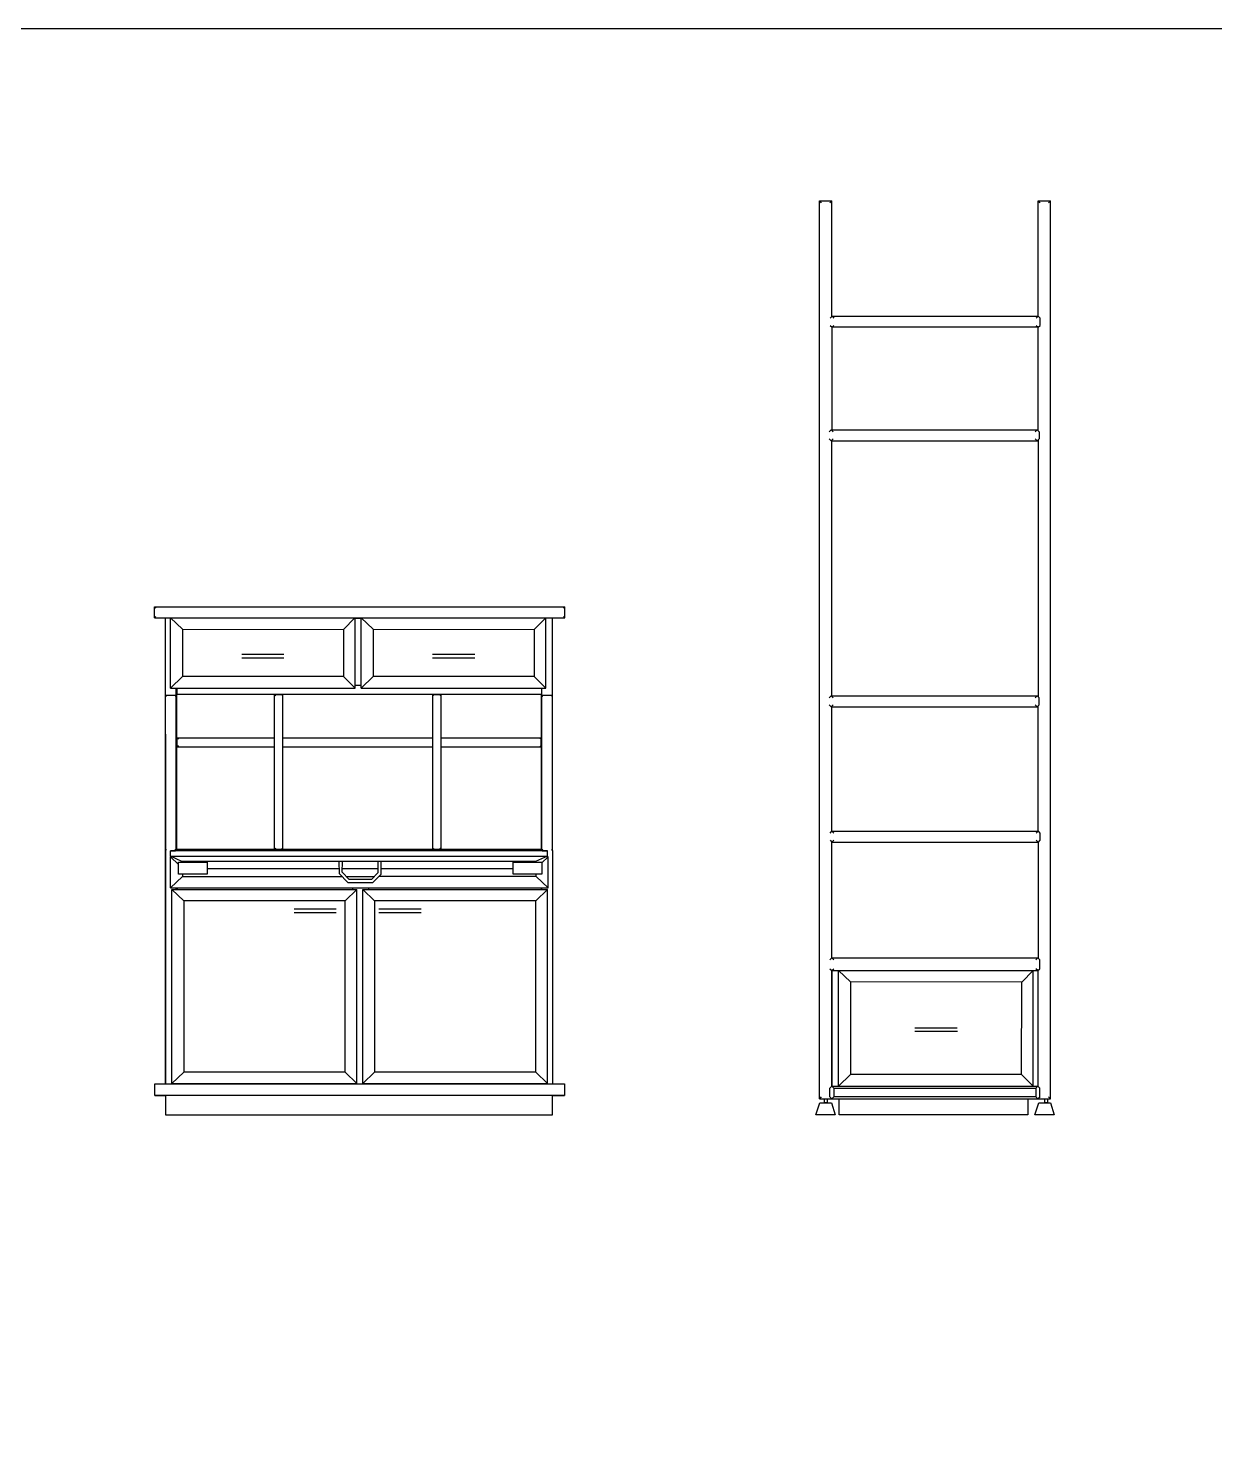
# Model space of a CAD drawing. Header units: millimetres. Extents: x 3103 to 179340, y -10977 to 70536.
# Drawn here: x 113135 to 116470, y 23352 to 27340 of the extents above; entities that cross this region are included whole.
import ezdxf

# ---------------------------------------------------------------- set-up
doc = ezdxf.new("R2010")
doc.units = ezdxf.units.MM
doc.header["$LTSCALE"] = 0.5
doc.linetypes.add('ELGO_LTYPE0', pattern=[0])
doc.layers.add('MEBEL', color=1, linetype='Continuous')

# ---------------------------------------------------------------- blocks, each defined once
blk = doc.blocks.new('m_141')
at = {"color": 0, "linetype": 'ELGO_LTYPE0'}
for p, q in [((-659.902453, 45.118605), (-659.902453, 2568.759725)), ((-659.902453, 2568.759725), (-654.412507, 2563.269786)), ((-659.902453, 2568.759725), (-625.00095, 2568.759725)), ((-625.00095, 2568.759725), (-630.490728, 2563.269786)), ((-625.00095, 2243.264548), (-625.00095, 2568.759725)), ((-45.252536, 2243.906413), (-45.252536, 2568.759725)), ((-45.252536, 2568.759725), (-39.76259, 2563.269786)), ((-45.252536, 2568.759725), (-10.351033, 2568.759725)), ((-10.351033, 2568.759725), (-15.840979, 2563.269786)), ((-10.351033, 45.118605), (-10.351033, 2568.759725)), ((-629.848856, 2238.416467), (-624.358917, 2243.906413)), ((-624.358917, 2243.906413), (-618.868971, 2238.416467)), ((-624.358917, 2243.906413), (-45.166422, 2243.906413)), ((-45.166422, 2243.906413), (-50.656361, 2238.416467)), ((-39.676476, 2238.416467), (-45.166422, 2243.906413)), ((-39.676476, 2218.556032), (-39.676476, 2238.416467)), ((-629.848856, 2218.556032), (-624.358917, 2213.066093)), ((-624.358917, 2213.066093), (-625.00095, 2213.707958)), ((-625.00095, 2213.707958), (-625.00095, 1924.605921)), ((-624.358917, 2213.066093), (-618.868971, 2218.556032)), ((-45.166422, 2213.066093), (-624.358917, 2213.066093)), ((-50.656361, 2218.556032), (-45.166422, 2213.066093)), ((-45.252536, 1922.284441), (-45.252536, 2213.066093)), ((-45.166422, 2213.066093), (-39.676476, 2218.556032)), ((-632.256457, 1919.115982), (-626.766511, 1924.605921)), ((-626.766511, 1924.605921), (-621.276733, 1919.115982)), ((-626.766511, 1924.605921), (-47.574016, 1924.605921)), ((-47.574016, 1924.605921), (-53.063962, 1919.115982)), ((-47.574016, 1924.605921), (-42.08407, 1919.115982)), ((-42.08407, 1919.115982), (-42.08407, 1899.255547)), ((-632.256457, 1899.255547), (-626.766511, 1893.765601)), ((-626.766511, 1893.765601), (-621.276733, 1899.255547)), ((-626.766511, 1893.765601), (-47.574016, 1893.765601)), ((-625.00095, 1177.441384), (-625.00095, 1893.765601)), ((-47.574016, 1893.765601), (-53.063962, 1899.255547)), ((-42.08407, 1899.255547), (-47.574016, 1893.765601)), ((-47.574016, 1893.765601), (-45.252536, 1896.087081)), ((-45.252536, 1896.087081), (-45.252536, 1175.119904)), ((-632.256457, 1171.951445), (-626.766511, 1177.441384)), ((-626.766511, 1177.441384), (-621.276733, 1171.951445)), ((-626.766511, 1177.441384), (-47.574016, 1177.441384)), ((-47.574016, 1177.441384), (-53.063962, 1171.951445)), ((-42.08407, 1171.951445), (-47.574016, 1177.441384)), ((-42.08407, 1152.09031), (-42.08407, 1171.951445)), ((-632.256457, 1152.09031), (-626.766511, 1146.600371)), ((-626.766511, 1146.600371), (-621.276733, 1152.09031)), ((-626.766511, 1146.600371), (-47.574016, 1146.600371)), ((-625.00095, 796.812296), (-625.00095, 1146.600371)), ((-47.574016, 1146.600371), (-53.063962, 1152.09031)), ((-47.574016, 1146.600371), (-42.08407, 1152.09031)), ((-45.252536, 797.307217), (-45.252536, 1148.921858)), ((-629.965854, 791.847357), (-624.475908, 797.337303)), ((-629.965854, 771.986208), (-624.475908, 766.496262)), ((-625.00095, 440.564572), (-625.00095, 767.021269)), ((-624.475908, 797.337303), (-618.985962, 791.847357)), ((-624.475908, 797.337303), (-45.282573, 797.337303)), ((-624.475908, 766.496262), (-618.985962, 771.986208)), ((-624.475908, 766.496262), (-45.282573, 766.496262)), ((-45.282573, 797.337303), (-50.772519, 791.847357)), ((-45.282573, 766.496262), (-50.772519, 771.986208)), ((-45.282573, 797.337303), (-39.792634, 791.847357)), ((-39.792634, 771.986208), (-45.282573, 766.496262)), ((-45.282573, 766.496262), (-45.252536, 766.526348)), ((-45.252536, 766.526348), (-45.252536, 440.390251)), ((-39.792634, 791.847357), (-39.792634, 771.986208)), ((-630.222866, 435.342908), (-624.73292, 440.832518)), ((-624.73292, 440.832518), (-619.242974, 435.342908)), ((-624.73292, 440.832518), (-45.694803, 440.832518)), ((-45.694803, 440.832518), (-51.184749, 435.342908)), ((-40.204857, 435.342908), (-45.694803, 440.832518)), ((-630.222866, 410.574983), (-624.73292, 405.085037)), ((-624.73292, 405.085037), (-625.00095, 405.352654)), ((-625.00095, 405.352654), (-625.00095, 80.209199)), ((-624.914668, 80.295313), (-624.914668, 405.085037)), ((-624.914668, 405.085037), (-624.73292, 405.085037)), ((-624.73292, 405.085037), (-619.242974, 410.574983)), ((-624.73292, 405.085037), (-606.413241, 405.085037)), ((-606.413241, 405.626109), (-58.946272, 405.626438)), ((-606.413241, 80.375589), (-606.413241, 405.626109)), ((-606.413241, 405.626109), (-572.397609, 373.128035)), ((-58.946272, 405.626438), (-90.688325, 372.577121)), ((-58.946272, 80.222128), (-58.946272, 405.626438)), ((-58.946272, 405.085037), (-45.694803, 405.085037)), ((-45.694803, 405.085037), (-51.184749, 410.574983)), ((-45.694803, 405.085037), (-40.204857, 410.574654)), ((-45.252536, 405.526975), (-45.694803, 405.085037)), ((-45.694803, 405.085037), (-45.423434, 405.085037)), ((-45.423434, 405.085037), (-45.423434, 80.205776)), ((-45.252536, 80.034878), (-45.252536, 405.526975)), ((-40.204857, 410.574654), (-40.204857, 435.342908)), ((-572.397609, 373.128035), (-572.397609, 112.883925)), ((-90.688325, 372.577121), (-572.397609, 373.128035)), ((-91.711543, 113.187424), (-90.688325, 372.577121)), ((-391.244602, 244.35915), (-272.404594, 244.35915)), ((-288.387603, 244.359479), (-281.519623, 244.35915)), ((-281.519623, 244.35915), (-281.738422, 244.35915)), ((-281.519623, 244.35915), (-272.433301, 244.35915)), ((-391.244602, 234.510626), (-272.065472, 234.510626)), ((-281.857247, 234.510626), (-281.519623, 234.510626)), ((-630.222866, 74.987528), (-624.73292, 80.477145)), ((-624.73292, 80.477145), (-619.242974, 74.987528)), ((-624.73292, 80.477145), (-606.413241, 80.477145)), ((-572.397609, 112.883925), (-606.413241, 80.385522)), ((-606.413241, 80.385522), (-58.946272, 80.259431)), ((-91.711543, 113.187424), (-572.397609, 112.883925)), ((-58.946272, 80.259431), (-91.711543, 113.187424)), ((-58.946272, 80.477145), (-45.694803, 80.477145)), ((-45.694803, 80.477145), (-51.184749, 74.987528)), ((-40.204857, 74.987528), (-45.694803, 80.477145)), ((-654.412507, 50.608215), (-659.902453, 45.118605)), ((-659.902453, 45.118605), (-625.122617, 45.118605)), ((-645.463539, 33.345725), (-645.463539, 45.118605)), ((-637.743064, 45.118605), (-637.743064, 33.345725)), ((-630.490728, 50.608215), (-630.222866, 50.340185)), ((-630.222866, 50.21919), (-630.222866, 74.987528)), ((-624.73292, 44.729244), (-630.222866, 50.21919)), ((-619.242974, 50.21919), (-624.73292, 44.729244)), ((-624.73292, 44.729244), (-45.694803, 44.729244)), ((-619.242974, 74.987528), (-619.242974, 50.21919)), ((-619.242974, 74.987528), (-51.184749, 74.987528)), ((-51.184749, 50.21919), (-619.242974, 50.21919)), ((-603.940057, -0.468216), (-603.940057, 44.729244)), ((-74.024391, 44.729244), (-74.024391, -0.468216)), ((-51.184749, 74.987528), (-51.184749, 50.21919)), ((-45.694803, 44.729244), (-51.184749, 50.21919)), ((-45.694803, 44.729244), (-40.204857, 50.21919)), ((-39.76259, 50.608215), (-45.252536, 45.118605)), ((-45.252536, 45.118605), (-45.252536, 45.171595)), ((-45.252536, 45.118605), (-10.351033, 45.118605)), ((-40.204857, 50.21919), (-40.204857, 74.987528)), ((-25.934839, 33.345725), (-25.934839, 45.118605)), ((-18.215036, 45.118605), (-18.215036, 33.345725)), ((-10.351033, 45.118605), (-15.840979, 50.608215)), ((-669.768666, 0), (-658.587167, 33.134185)), ((-615.496231, 0), (-669.768666, 0)), ((-658.587167, 33.134185), (-626.119298, 33.134185)), ((-637.743064, 33.345725), (-645.463539, 33.345725)), ((-626.119298, 33.134185), (-615.496231, 0)), ((-54.272603, 0), (-43.090271, 33.134185)), ((0, 0), (-54.272603, 0)), ((-43.090271, 33.134185), (-10.623074, 33.134185)), ((-18.215036, 33.345725), (-25.934839, 33.345725)), ((-10.623074, 33.134185), (0, 0)), ((-74.024391, -0.468216), (-603.940057, -0.468216))]:
    blk.add_line(p, q, dxfattribs=at)
blk = doc.blocks.new('m_142')
at = {"color": 0, "linetype": 'ELGO_LTYPE0'}
for p, q in [((-1118.163109, 1396.667111), (-1118.163109, 1427.348853)), ((-1118.163109, 1427.348853), (-1114.869308, 1424.054618)), ((-1118.163109, 1427.348853), (34.717088, 1427.348853)), ((-1114.869308, 1399.961353), (-1118.163109, 1396.667111)), ((-1118.163109, 1396.667111), (34.717088, 1396.667111)), ((-1087.957472, 86.786952), (-1087.957472, 1396.667111)), ((-1073.815295, 1198.893178), (-1073.815295, 1396.667111)), ((-1073.37503, 1396.667111), (-1039.961048, 1364.756953)), ((-587.182995, 1364.208713), (-554.839467, 1396.667111)), ((-554.420566, 1198.880193), (-554.420566, 1396.667111)), ((-537.519976, 1198.893178), (-537.519976, 1396.667111)), ((-537.079711, 1396.667111), (-503.6654, 1364.756953)), ((-50.887347, 1364.208713), (-18.543812, 1396.667111)), ((-18.124911, 1198.880193), (-18.124911, 1396.667111)), ((0.693945, 741.727217), (0.693945, 1396.667111)), ((34.717088, 1427.348853), (31.423616, 1424.054618)), ((34.717088, 1396.667111), (31.423616, 1399.961353)), ((34.717088, 1396.667111), (34.717088, 1427.348853)), ((-1039.961048, 1364.756953), (-1039.961048, 1231.22307)), ((-1039.961048, 1364.756953), (-587.182995, 1364.208713)), ((-587.182995, 1364.208713), (-587.182995, 1231.223749)), ((-554.420566, 1395.459198), (-537.519976, 1395.459198)), ((-503.6654, 1364.756953), (-503.6654, 1231.22307)), ((-503.6654, 1364.756953), (-50.887347, 1364.208713)), ((-50.887347, 1364.208713), (-50.887347, 1231.223749)), ((-873.045348, 1294.387129), (-754.409117, 1294.387129)), ((-873.045348, 1284.58918), (-754.409117, 1284.58918)), ((-764.180039, 1284.58918), (-763.834232, 1284.58918)), ((-336.815451, 1294.387129), (-218.178555, 1294.387129)), ((-336.815451, 1284.58918), (-218.178555, 1284.58918)), ((-227.950478, 1284.58918), (-227.604006, 1284.58918)), ((-1039.961048, 1231.22307), (-1073.815295, 1198.893178)), ((-1073.815295, 1198.893178), (-554.420566, 1198.880193)), ((-1057.472129, 746.720198), (-1057.472129, 1198.892499)), ((-1055.925031, 746.720198), (-1055.925031, 1198.892499)), ((-1055.14731, 1181.320721), (-1055.14731, 1198.892499)), ((-587.182995, 1231.223749), (-1039.961048, 1231.22307)), ((-554.420566, 1198.880193), (-587.182995, 1231.223749)), ((-554.420566, 1207.156468), (-537.519976, 1207.156468)), ((-503.6654, 1231.22307), (-537.519976, 1198.893178)), ((-537.519976, 1198.893178), (-18.124911, 1198.880193)), ((-50.887347, 1231.223749), (-503.6654, 1231.22307)), ((-18.124911, 1198.880193), (-50.887347, 1231.223749)), ((-30.320115, 1198.880193), (-30.320115, 1181.320721)), ((-29.791734, 746.720198), (-29.791734, 1198.880193)), ((-1087.957472, 1178.35256), (-1084.663342, 1176.422779)), ((-1057.472129, 1178.35256), (-1087.957472, 1178.35256)), ((-1060.76593, 1176.422779), (-1057.472129, 1178.35256)), ((-30.320115, 1181.320721), (-1055.14731, 1181.320721)), ((-780.876012, 746.720198), (-780.876012, 1181.308415)), ((-780.876012, 1181.308415), (-777.581882, 1178.01418)), ((-780.876012, 1181.308415), (-757.225609, 1181.308415)), ((-757.225609, 1181.308415), (-760.519403, 1178.01418)), ((-757.225609, 746.720198), (-757.225609, 1181.308415)), ((-336.19327, 746.720198), (-336.19327, 1181.308415)), ((-336.19327, 1181.308415), (-332.899805, 1178.01418)), ((-336.19327, 1181.308415), (-312.543196, 1181.308415)), ((-312.543196, 1181.308415), (-315.837333, 1178.01418)), ((-312.543196, 746.720198), (-312.543196, 1181.308415)), ((-30.79643, 746.720198), (-30.79643, 1181.320721)), ((-29.791734, 1178.35256), (-26.497933, 1176.422779)), ((0.693945, 1178.35256), (-29.791734, 1178.35256)), ((-2.600192, 1176.422779), (0.693945, 1178.35256)), ((-1087.957472, 1069.195617), (-1087.957472, 86.786952)), ((-1054.283804, 1033.920818), (-1054.283804, 1058.930096)), ((-1054.283804, 1058.930096), (-1050.989674, 1055.635854)), ((-1054.283804, 1058.930096), (-780.876012, 1058.930096)), ((-1050.989674, 1037.214374), (-1054.283804, 1033.920818)), ((-757.225609, 1058.930096), (-336.19327, 1058.930096)), ((-312.543196, 1058.930096), (-31.212993, 1058.930096)), ((-31.212993, 1058.930096), (-34.506458, 1055.635854)), ((-31.212993, 1033.920818), (-34.506458, 1037.214374)), ((-31.212993, 1033.920818), (-31.212993, 1058.930096)), ((-1054.283804, 1033.920818), (-780.876012, 1033.920818)), ((-757.225609, 1033.920818), (-336.19327, 1033.920818)), ((-312.543196, 1033.920818), (-31.212993, 1033.920818)), ((-1087.957472, 741.727217), (-1084.663342, 745.966886)), ((-1073.739527, 637.438158), (-1073.739527, 724.887919)), ((-1073.739527, 724.887919), (-1069.115586, 724.887919)), ((-1073.739527, 724.887919), (-1051.393553, 703.671563)), ((-1073.272557, 726.876829), (-1073.272557, 742.160265)), ((-1073.272557, 742.160265), (-1059.190125, 742.160265)), ((-13.283011, 742.160265), (-1073.272557, 742.160265)), ((-1073.272557, 726.876829), (-13.283011, 726.876829)), ((-1041.33057, 711.593393), (-1073.272557, 726.876829)), ((-1060.76593, 745.966886), (-1059.190125, 743.938636)), ((-1059.190125, 742.160265), (-1059.190125, 746.720198)), ((-1059.190125, 746.720198), (-28.298711, 746.720198)), ((-779.995818, 746.720198), (-777.581882, 749.133973)), ((-760.519403, 749.133973), (-758.105803, 746.720198)), ((-335.313748, 746.720198), (-332.899805, 749.133973)), ((-315.837333, 749.133973), (-313.423726, 746.720198)), ((-13.283011, 726.876829), (-47.103546, 711.593393)), ((-29.373834, 707.990171), (-11.576698, 724.887919)), ((-28.298711, 746.720198), (-28.298711, 742.160265)), ((-28.298711, 743.649158), (-26.497933, 745.966886)), ((-28.298711, 742.160265), (-13.283011, 742.160265)), ((-11.576698, 724.887919), (-17.683981, 724.887919)), ((-13.283011, 726.876829), (-13.283011, 742.160265)), ((-11.576698, 637.438158), (-11.576698, 724.887919)), ((-2.600192, 745.966886), (0.693945, 741.727217)), ((0.693945, 741.727217), (0.693945, 86.786952)), ((-1051.393553, 676.392402), (-1051.393553, 710.000942)), ((-1051.393553, 710.000942), (-970.243498, 710.000942)), ((-47.103546, 711.593393), (-1041.33057, 711.593393)), ((-970.243498, 710.000942), (-970.243498, 676.392402)), ((-970.243498, 692.347831), (-599.714661, 692.347831)), ((-599.916933, 711.423496), (-599.567122, 678.406967)), ((-590.145346, 711.423496), (-599.916933, 711.423496)), ((-599.567122, 678.406967), (-574.980112, 652.614613)), ((-590.495486, 682.048115), (-590.145346, 711.423496)), ((-571.133227, 661.621331), (-590.495486, 682.048115)), ((-590.372657, 692.347831), (-490.841001, 692.347831)), ((-490.705824, 680.082452), (-508.048674, 661.617201)), ((-481.280373, 711.423496), (-491.05196, 711.423496)), ((-491.05196, 711.423496), (-490.705824, 680.082452)), ((-481.626509, 676.459742), (-481.280373, 711.423496)), ((-481.469296, 692.347831), (-110.524225, 692.347831)), ((-110.524225, 676.392402), (-110.524225, 710.000942)), ((-110.524225, 710.000942), (-29.373834, 710.000942)), ((-29.373834, 710.000942), (-29.373834, 676.392402)), ((-1039.466715, 669.978246), (-1073.739527, 637.438158)), ((-970.243498, 676.392402), (-1051.393553, 676.392402)), ((-1039.466715, 676.392402), (-1039.466715, 669.978246)), ((-1039.466715, 669.978246), (-591.532564, 669.978246)), ((-579.054637, 669.978246), (-500.195689, 669.978246)), ((-574.980112, 652.614613), (-504.183435, 652.618701)), ((-508.048674, 661.617201), (-571.133227, 661.621331)), ((-504.183435, 652.618701), (-481.626509, 676.459742)), ((-45.849174, 669.978246), (-487.75916, 669.978246)), ((-29.373834, 676.392402), (-110.524225, 676.392402)), ((-45.849174, 669.978246), (-45.849174, 676.392402)), ((-11.576698, 637.438158), (-45.849174, 669.978246)), ((-1073.739527, 637.438158), (-11.576698, 637.438158)), ((-1069.279813, 87.643528), (-1069.279813, 633.426843)), ((-1069.279813, 633.426843), (-1036.278054, 600.949251)), ((-1069.279813, 633.426843), (-549.884748, 633.426843)), ((-1057.472129, 633.426843), (-1057.472129, 637.438158)), ((-1055.925031, 633.426843), (-1055.925031, 637.438158)), ((-1053.314829, 633.426843), (-1053.314829, 637.438158)), ((-1036.278054, 600.949251), (-1036.278054, 120.121078)), ((-582.886171, 600.949251), (-1036.278054, 600.949251)), ((-549.884748, 633.426843), (-582.886171, 600.949251)), ((-582.886171, 120.121078), (-582.886171, 600.949251)), ((-561.150359, 633.426843), (-561.150359, 637.438158)), ((-549.884748, 87.643528), (-549.884748, 633.426843)), ((-532.983822, 87.643528), (-532.983822, 633.426843)), ((-532.983822, 633.426843), (-499.982399, 600.949251)), ((-532.983822, 633.426843), (-13.589093, 633.426843)), ((-515.819549, 633.426843), (-515.819549, 637.438158)), ((-499.982399, 600.949251), (-499.982399, 120.121078)), ((-46.59018, 600.949251), (-499.982399, 600.949251)), ((-13.589093, 633.426843), (-46.59018, 600.949251)), ((-46.59018, 120.121078), (-46.59018, 600.949251)), ((-30.131528, 633.426843), (-30.131528, 637.438158)), ((-29.791734, 633.426843), (-29.791734, 637.438158)), ((-13.589093, 87.643528), (-13.589093, 633.426843)), ((-726.196527, 578.636828), (-607.561633, 578.636828)), ((-726.196527, 568.839208), (-607.561633, 568.839208)), ((-617.331547, 568.839208), (-616.986083, 568.839208)), ((-487.428046, 578.636828), (-368.79248, 578.636828)), ((-487.428046, 568.839208), (-368.79248, 568.839208)), ((-378.562737, 568.839208), (-378.217266, 568.839208)), ((-1036.278054, 120.121078), (-1069.279813, 87.643528)), ((-582.886171, 120.121078), (-1036.278054, 120.121078)), ((-549.884748, 87.643528), (-582.886171, 120.121078)), ((-499.982399, 120.121078), (-532.983822, 87.643528)), ((-46.59018, 120.121078), (-499.982399, 120.121078)), ((-13.589093, 87.643528), (-46.59018, 120.121078)), ((-1117.80963, 54.295052), (-1117.80963, 86.786952)), ((-1117.80963, 86.786952), (34.363609, 86.786952)), ((-1069.279813, 87.643528), (-549.884748, 87.643528)), ((-1057.472129, 86.786952), (-1057.472129, 87.643528)), ((-561.150359, 86.786952), (-561.150359, 87.643528)), ((-532.983822, 87.643528), (-13.589093, 87.643528)), ((-515.819549, 86.786952), (-515.819549, 87.643528)), ((-29.791734, 86.786952), (-29.791734, 87.643528)), ((34.363609, 86.786952), (34.363609, 54.295052)), ((34.363609, 54.295052), (-1117.80963, 54.295052)), ((-1117.80963, 54.295052), (-1087.489172, 54.295052)), ((-1087.489172, 54.295052), (-1087.489172, 0)), ((0, 0), (0, 54.295052)), ((0, 54.295052), (34.363609, 54.295052)), ((-1087.489172, 0), (0, 0))]:
    blk.add_line(p, q, dxfattribs=at)

msp = doc.modelspace()

# ---------------------------------------------------------------- linework, layer by layer
at = {"layer": 'MEBEL'}
msp.add_lwpolyline([(106491.9, 27340.2), (130548.4, 27340.2), (130548.4, 13303.3), (106491.9, 13303.3)], close=True, dxfattribs=at)

# ---------------------------------------------------------------- block references
for name, p in [('m_141', (116018.3, 24287)), ('m_142', (114607.7, 24287))]:
    msp.add_blockref(name, p, dxfattribs=at)

doc.saveas('drawing.dxf')
